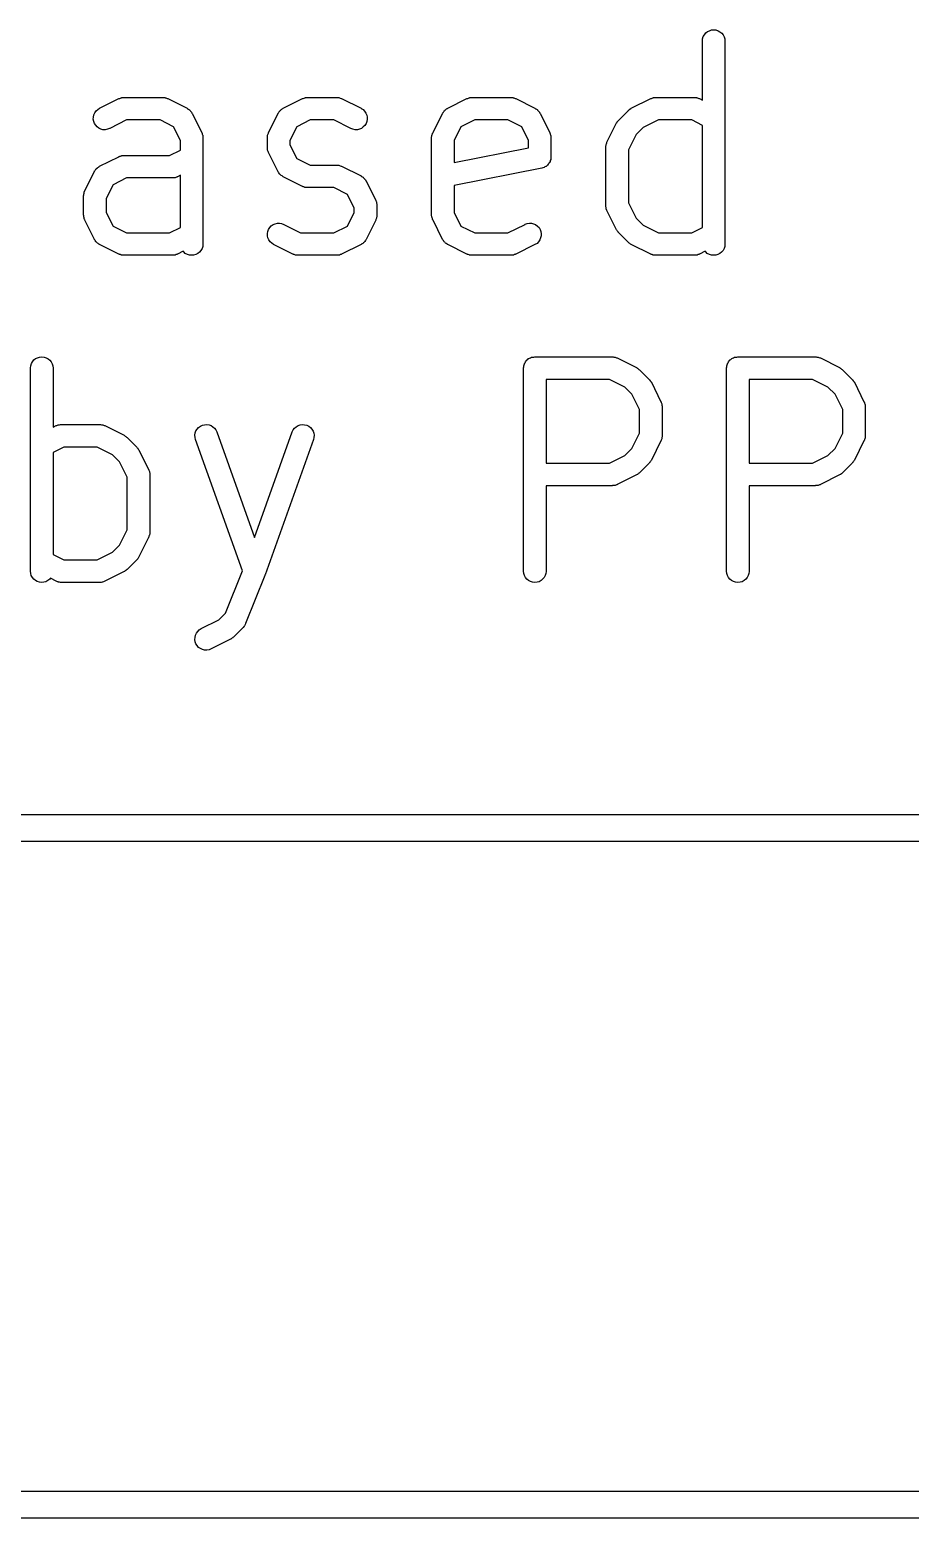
# Model space of a CAD drawing. Extents: x 94.4 to 145.6, y -140.8 to -106.9.
# Drawn here: x 115.1 to 119, y -140.82 to -134.22 of the extents above; entities that cross this region are included whole.
import ezdxf

# ---------------------------------------------------------------- set-up
doc = ezdxf.new("R2010")
doc.units = 0
doc.layers.add('BLACK', color=7, linetype='CONTINUOUS')

msp = doc.modelspace()

# ---------------------------------------------------------------- linework, layer by layer
at = {"layer": 'BLACK', "linetype": 'CONTINUOUS'}
for p, q in [((118.111, -134.224), (118.12, -134.221)), ((118.12, -134.221), (118.13, -134.22)), ((118.13, -134.22), (118.139, -134.221)), ((118.139, -134.221), (118.149, -134.224)), ((118.079, -134.269), (118.08, -134.26)), ((118.079, -134.27), (118.079, -134.269)), ((118.079, -134.532), (118.079, -134.27)), ((118.08, -134.26), (118.083, -134.25)), ((118.083, -134.25), (118.088, -134.242)), ((118.088, -134.242), (118.094, -134.234)), ((118.094, -134.234), (118.102, -134.228)), ((118.102, -134.228), (118.111, -134.224)), ((118.149, -134.224), (118.157, -134.229)), ((118.157, -134.229), (118.165, -134.235)), ((118.165, -134.235), (118.171, -134.242)), ((118.171, -134.242), (118.176, -134.251)), ((118.176, -134.251), (118.178, -134.26)), ((118.178, -134.26), (118.179, -134.27)), ((118.179, -134.27), (118.179, -135.17)), ((115.407, -134.568), (115.493, -134.525)), ((115.493, -134.525), (115.493, -134.525)), ((115.493, -134.525), (115.495, -134.525)), ((115.495, -134.525), (115.496, -134.524)), ((115.496, -134.524), (115.499, -134.523)), ((115.499, -134.523), (115.502, -134.522)), ((115.502, -134.522), (115.504, -134.522)), ((115.504, -134.522), (115.505, -134.521)), ((115.505, -134.521), (115.509, -134.521)), ((115.509, -134.521), (115.512, -134.52)), ((115.512, -134.52), (115.514, -134.52)), ((115.514, -134.52), (115.515, -134.52)), ((115.515, -134.52), (115.686, -134.52)), ((115.686, -134.52), (115.687, -134.52)), ((115.687, -134.52), (115.689, -134.52)), ((115.689, -134.52), (115.69, -134.52)), ((115.69, -134.52), (115.693, -134.521)), ((115.693, -134.521), (115.697, -134.521)), ((115.697, -134.521), (115.698, -134.522)), ((115.698, -134.522), (115.7, -134.522)), ((115.7, -134.522), (115.703, -134.523)), ((115.703, -134.523), (115.706, -134.524)), ((115.706, -134.524), (115.707, -134.525)), ((115.707, -134.525), (115.709, -134.525)), ((115.709, -134.525), (115.795, -134.568)), ((116.221, -134.568), (116.307, -134.525)), ((116.307, -134.525), (116.308, -134.525)), ((116.308, -134.525), (116.309, -134.525)), ((116.309, -134.525), (116.31, -134.524)), ((116.31, -134.524), (116.314, -134.523)), ((116.314, -134.523), (116.317, -134.522)), ((116.317, -134.522), (116.318, -134.522)), ((116.318, -134.522), (116.32, -134.521)), ((116.32, -134.521), (116.323, -134.521)), ((116.323, -134.521), (116.326, -134.52)), ((116.326, -134.52), (116.328, -134.52)), ((116.328, -134.52), (116.329, -134.52)), ((116.329, -134.52), (116.458, -134.52)), ((116.458, -134.52), (116.459, -134.52)), ((116.459, -134.52), (116.46, -134.52)), ((116.46, -134.52), (116.461, -134.52)), ((116.461, -134.52), (116.465, -134.521)), ((116.465, -134.521), (116.468, -134.521)), ((116.468, -134.521), (116.47, -134.522)), ((116.47, -134.522), (116.471, -134.522)), ((116.471, -134.522), (116.474, -134.523)), ((116.474, -134.523), (116.478, -134.524)), ((116.478, -134.524), (116.479, -134.525)), ((116.479, -134.525), (116.48, -134.525)), ((116.48, -134.525), (116.566, -134.568)), ((116.95, -134.568), (117.035, -134.525)), ((117.035, -134.525), (117.036, -134.525)), ((117.036, -134.525), (117.038, -134.525)), ((117.038, -134.525), (117.039, -134.524)), ((117.039, -134.524), (117.042, -134.523)), ((117.042, -134.523), (117.045, -134.522)), ((117.045, -134.522), (117.047, -134.522)), ((117.047, -134.522), (117.048, -134.521)), ((117.048, -134.521), (117.052, -134.521)), ((117.052, -134.521), (117.055, -134.52)), ((117.055, -134.52), (117.056, -134.52)), ((117.056, -134.52), (117.058, -134.52)), ((117.058, -134.52), (117.229, -134.52)), ((117.229, -134.52), (117.23, -134.52)), ((117.23, -134.52), (117.231, -134.52)), ((117.231, -134.52), (117.233, -134.52)), ((117.233, -134.52), (117.236, -134.521)), ((117.236, -134.521), (117.24, -134.521)), ((117.24, -134.521), (117.241, -134.522)), ((117.241, -134.522), (117.243, -134.522)), ((117.243, -134.522), (117.246, -134.523)), ((117.246, -134.523), (117.249, -134.524)), ((117.249, -134.524), (117.25, -134.525)), ((117.25, -134.525), (117.252, -134.525)), ((117.252, -134.525), (117.337, -134.568)), ((117.764, -134.568), (117.85, -134.525)), ((117.85, -134.525), (117.85, -134.525)), ((117.85, -134.525), (117.852, -134.525)), ((117.852, -134.525), (117.853, -134.524)), ((117.853, -134.524), (117.856, -134.523)), ((117.856, -134.523), (117.86, -134.522)), ((117.86, -134.522), (117.861, -134.522)), ((117.861, -134.522), (117.862, -134.521)), ((117.862, -134.521), (117.866, -134.521)), ((117.866, -134.521), (117.869, -134.52)), ((117.869, -134.52), (117.871, -134.52)), ((117.871, -134.52), (117.872, -134.52)), ((117.872, -134.52), (118.044, -134.52)), ((118.044, -134.52), (118.044, -134.52)), ((118.044, -134.52), (118.046, -134.52)), ((118.046, -134.52), (118.047, -134.52)), ((118.047, -134.52), (118.051, -134.521)), ((118.051, -134.521), (118.054, -134.521)), ((118.054, -134.521), (118.055, -134.522)), ((118.055, -134.522), (118.057, -134.522)), ((118.057, -134.522), (118.06, -134.523)), ((118.06, -134.523), (118.063, -134.524)), ((118.063, -134.524), (118.065, -134.525)), ((118.065, -134.525), (118.066, -134.525)), ((118.066, -134.525), (118.079, -134.532)), ((115.379, -134.616), (115.38, -134.607)), ((115.381, -134.626), (115.379, -134.616)), ((115.38, -134.607), (115.382, -134.597)), ((115.382, -134.597), (115.386, -134.588)), ((115.386, -134.588), (115.392, -134.58)), ((115.392, -134.58), (115.399, -134.573)), ((115.399, -134.573), (115.407, -134.568)), ((115.795, -134.568), (115.795, -134.569)), ((115.795, -134.569), (115.796, -134.569)), ((115.796, -134.569), (115.797, -134.57)), ((115.797, -134.57), (115.8, -134.572)), ((115.8, -134.572), (115.803, -134.574)), ((115.803, -134.574), (115.804, -134.575)), ((115.804, -134.575), (115.805, -134.575)), ((115.805, -134.575), (115.808, -134.578)), ((115.808, -134.578), (115.81, -134.581)), ((115.81, -134.581), (115.811, -134.582)), ((115.811, -134.582), (115.812, -134.582)), ((115.812, -134.582), (115.814, -134.586)), ((115.814, -134.586), (115.816, -134.589)), ((115.816, -134.589), (115.816, -134.59)), ((115.816, -134.59), (115.817, -134.591)), ((115.817, -134.591), (115.86, -134.676)), ((116.156, -134.676), (116.199, -134.591)), ((116.199, -134.59), (116.2, -134.589)), ((116.199, -134.591), (116.199, -134.59)), ((116.2, -134.588), (116.202, -134.585)), ((116.2, -134.589), (116.2, -134.588)), ((116.202, -134.585), (116.204, -134.582)), ((116.204, -134.582), (116.205, -134.581)), ((116.205, -134.581), (116.206, -134.58)), ((116.206, -134.58), (116.209, -134.578)), ((116.209, -134.578), (116.211, -134.575)), ((116.211, -134.575), (116.212, -134.574)), ((116.212, -134.574), (116.213, -134.573)), ((116.213, -134.573), (116.216, -134.571)), ((116.216, -134.571), (116.219, -134.569)), ((116.219, -134.569), (116.22, -134.569)), ((116.22, -134.569), (116.221, -134.568)), ((116.566, -134.568), (116.567, -134.569)), ((116.567, -134.569), (116.575, -134.574)), ((116.575, -134.574), (116.582, -134.581)), ((116.582, -134.581), (116.587, -134.589)), ((116.587, -134.589), (116.591, -134.598)), ((116.591, -134.598), (116.593, -134.607)), ((116.593, -134.617), (116.592, -134.627)), ((116.593, -134.607), (116.593, -134.617)), ((116.885, -134.676), (116.927, -134.591)), ((116.927, -134.591), (116.928, -134.59)), ((116.928, -134.589), (116.929, -134.588)), ((116.928, -134.59), (116.928, -134.589)), ((116.929, -134.588), (116.931, -134.585)), ((116.931, -134.585), (116.933, -134.582)), ((116.933, -134.582), (116.934, -134.581)), ((116.934, -134.58), (116.937, -134.578)), ((116.934, -134.581), (116.934, -134.58)), ((116.937, -134.578), (116.94, -134.575)), ((116.94, -134.575), (116.941, -134.574)), ((116.941, -134.574), (116.942, -134.573)), ((116.942, -134.573), (116.945, -134.571)), ((116.945, -134.571), (116.948, -134.569)), ((116.948, -134.569), (116.949, -134.569)), ((116.949, -134.569), (116.95, -134.568)), ((117.337, -134.568), (117.338, -134.569)), ((117.338, -134.569), (117.339, -134.569)), ((117.339, -134.569), (117.34, -134.57)), ((117.34, -134.57), (117.343, -134.572)), ((117.343, -134.572), (117.346, -134.574)), ((117.346, -134.574), (117.347, -134.575)), ((117.347, -134.575), (117.348, -134.575)), ((117.348, -134.575), (117.35, -134.578)), ((117.35, -134.578), (117.353, -134.581)), ((117.353, -134.581), (117.354, -134.582)), ((117.354, -134.582), (117.355, -134.582)), ((117.355, -134.582), (117.357, -134.586)), ((117.357, -134.586), (117.359, -134.589)), ((117.359, -134.589), (117.359, -134.59)), ((117.359, -134.59), (117.36, -134.591)), ((117.36, -134.591), (117.403, -134.676)), ((117.708, -134.621), (117.751, -134.578)), ((117.751, -134.578), (117.752, -134.577)), ((117.752, -134.577), (117.754, -134.575)), ((117.754, -134.575), (117.756, -134.573)), ((117.756, -134.573), (117.758, -134.572)), ((117.758, -134.572), (117.759, -134.571)), ((117.759, -134.571), (117.762, -134.57)), ((117.762, -134.57), (117.764, -134.568)), ((115.384, -134.635), (115.381, -134.626)), ((115.39, -134.643), (115.384, -134.635)), ((115.396, -134.65), (115.39, -134.643)), ((115.404, -134.656), (115.396, -134.65)), ((115.413, -134.66), (115.404, -134.656)), ((115.422, -134.663), (115.413, -134.66)), ((115.432, -134.663), (115.422, -134.663)), ((115.442, -134.661), (115.432, -134.663)), ((115.451, -134.658), (115.442, -134.661)), ((115.452, -134.658), (115.451, -134.658)), ((115.527, -134.62), (115.452, -134.658)), ((115.675, -134.62), (115.527, -134.62)), ((115.735, -134.65), (115.675, -134.62)), ((115.765, -134.711), (115.735, -134.65)), ((115.86, -134.676), (115.86, -134.677)), ((115.86, -134.677), (115.861, -134.678)), ((115.861, -134.678), (115.861, -134.68)), ((115.861, -134.68), (115.862, -134.683)), ((115.862, -134.683), (115.863, -134.686)), ((116.152, -134.687), (116.153, -134.685)), ((116.153, -134.685), (116.154, -134.682)), ((116.154, -134.682), (116.155, -134.679)), ((116.155, -134.678), (116.156, -134.676)), ((116.155, -134.679), (116.155, -134.678)), ((116.281, -134.65), (116.251, -134.711)), ((116.341, -134.62), (116.281, -134.65)), ((116.446, -134.62), (116.341, -134.62)), ((116.521, -134.658), (116.446, -134.62)), ((116.53, -134.661), (116.521, -134.658)), ((116.54, -134.663), (116.53, -134.661)), ((116.55, -134.663), (116.54, -134.663)), ((116.559, -134.66), (116.55, -134.663)), ((116.568, -134.657), (116.559, -134.66)), ((116.576, -134.651), (116.568, -134.657)), ((116.583, -134.644), (116.576, -134.651)), ((116.588, -134.636), (116.583, -134.644)), ((116.592, -134.627), (116.588, -134.636)), ((116.881, -134.685), (116.882, -134.682)), ((116.881, -134.687), (116.881, -134.685)), ((116.882, -134.682), (116.883, -134.679)), ((116.883, -134.679), (116.884, -134.678)), ((116.884, -134.678), (116.885, -134.676)), ((117.009, -134.65), (116.979, -134.711)), ((117.07, -134.62), (117.009, -134.65)), ((117.217, -134.62), (117.07, -134.62)), ((117.278, -134.65), (117.217, -134.62)), ((117.308, -134.711), (117.278, -134.65)), ((117.403, -134.676), (117.403, -134.677)), ((117.403, -134.677), (117.403, -134.678)), ((117.403, -134.678), (117.404, -134.68)), ((117.404, -134.68), (117.405, -134.683)), ((117.405, -134.683), (117.406, -134.686)), ((117.656, -134.719), (117.699, -134.633)), ((117.699, -134.633), (117.701, -134.631)), ((117.699, -134.633), (117.699, -134.633)), ((117.701, -134.631), (117.702, -134.628)), ((117.702, -134.628), (117.703, -134.626)), ((117.703, -134.626), (117.704, -134.625)), ((117.704, -134.625), (117.706, -134.623)), ((117.706, -134.623), (117.708, -134.621)), ((117.785, -134.685), (117.751, -134.753)), ((117.816, -134.654), (117.785, -134.685)), ((117.884, -134.62), (117.816, -134.654)), ((118.032, -134.62), (117.884, -134.62)), ((118.079, -134.644), (118.032, -134.62)), ((118.079, -135.096), (118.079, -134.644)), ((115.765, -134.754), (115.765, -134.711)), ((115.863, -134.686), (115.864, -134.688)), ((115.864, -134.688), (115.864, -134.689)), ((115.864, -134.689), (115.864, -134.692)), ((115.864, -134.692), (115.865, -134.696)), ((115.865, -134.696), (115.865, -134.697)), ((115.865, -134.697), (115.865, -134.699)), ((115.865, -134.699), (115.865, -135.17)), ((116.151, -134.692), (116.152, -134.688)), ((116.151, -134.695), (116.151, -134.692)), ((116.151, -134.697), (116.151, -134.695)), ((116.151, -134.698), (116.151, -134.697)), ((116.151, -134.699), (116.151, -134.698)), ((116.151, -134.742), (116.151, -134.699)), ((116.151, -134.743), (116.151, -134.742)), ((116.151, -134.745), (116.151, -134.743)), ((116.151, -134.748), (116.151, -134.745)), ((116.152, -134.751), (116.151, -134.748)), ((116.152, -134.688), (116.152, -134.687)), ((116.152, -134.753), (116.152, -134.751)), ((116.251, -134.711), (116.251, -134.73)), ((116.251, -134.73), (116.281, -134.79)), ((116.879, -134.695), (116.88, -134.692)), ((116.879, -134.697), (116.879, -134.695)), ((116.879, -134.698), (116.879, -134.697)), ((116.879, -134.699), (116.879, -134.698)), ((116.879, -135.042), (116.879, -134.699)), ((116.88, -134.688), (116.881, -134.687)), ((116.88, -134.692), (116.88, -134.688)), ((116.979, -134.711), (116.979, -134.809)), ((116.979, -134.809), (117.308, -134.743)), ((117.308, -134.743), (117.308, -134.711)), ((117.406, -134.686), (117.406, -134.688)), ((117.406, -134.688), (117.407, -134.689)), ((117.407, -134.689), (117.407, -134.692)), ((117.407, -134.692), (117.408, -134.696)), ((117.408, -134.696), (117.408, -134.697)), ((117.408, -134.697), (117.408, -134.699)), ((117.408, -134.699), (117.408, -134.784)), ((117.651, -134.735), (117.652, -134.731)), ((117.651, -134.738), (117.651, -134.735)), ((117.651, -134.739), (117.651, -134.738)), ((117.651, -134.741), (117.651, -134.739)), ((117.651, -134.742), (117.651, -134.741)), ((117.651, -134.999), (117.651, -134.742)), ((117.652, -134.73), (117.653, -134.728)), ((117.652, -134.731), (117.652, -134.73)), ((117.653, -134.728), (117.654, -134.725)), ((117.654, -134.725), (117.655, -134.722)), ((117.655, -134.721), (117.656, -134.719)), ((117.655, -134.722), (117.655, -134.721)), ((115.407, -134.825), (115.493, -134.783)), ((115.493, -134.783), (115.493, -134.782)), ((115.493, -134.782), (115.495, -134.782)), ((115.495, -134.782), (115.496, -134.781)), ((115.496, -134.781), (115.499, -134.78)), ((115.499, -134.78), (115.502, -134.779)), ((115.502, -134.779), (115.504, -134.779)), ((115.504, -134.779), (115.505, -134.778)), ((115.505, -134.778), (115.509, -134.778)), ((115.509, -134.778), (115.512, -134.777)), ((115.512, -134.777), (115.514, -134.777)), ((115.514, -134.777), (115.515, -134.777)), ((115.515, -134.777), (115.717, -134.777)), ((115.717, -134.777), (115.765, -134.754)), ((116.152, -134.754), (116.152, -134.753)), ((116.153, -134.757), (116.152, -134.754)), ((116.154, -134.761), (116.153, -134.757)), ((116.155, -134.762), (116.154, -134.761)), ((116.156, -134.763), (116.155, -134.762)), ((116.156, -134.764), (116.156, -134.763)), ((116.199, -134.85), (116.156, -134.764)), ((116.281, -134.79), (116.341, -134.82)), ((117.396, -134.816), (117.393, -134.82)), ((117.399, -134.813), (117.396, -134.816)), ((117.402, -134.808), (117.399, -134.812)), ((117.399, -134.812), (117.399, -134.812)), ((117.399, -134.812), (117.399, -134.813)), ((117.404, -134.804), (117.402, -134.808)), ((117.405, -134.799), (117.404, -134.804)), ((117.404, -134.804), (117.404, -134.804)), ((117.404, -134.804), (117.404, -134.804)), ((117.407, -134.795), (117.405, -134.799)), ((117.408, -134.785), (117.407, -134.79)), ((117.407, -134.79), (117.407, -134.794)), ((117.407, -134.794), (117.407, -134.795)), ((117.407, -134.795), (117.407, -134.795)), ((117.408, -134.784), (117.408, -134.785)), ((117.408, -134.785), (117.408, -134.785)), ((117.408, -134.785), (117.408, -134.785)), ((117.408, -134.785), (117.408, -134.785)), ((117.751, -134.753), (117.751, -134.987)), ((115.342, -134.933), (115.385, -134.848)), ((115.385, -134.846), (115.386, -134.845)), ((115.385, -134.847), (115.385, -134.846)), ((115.385, -134.848), (115.385, -134.847)), ((115.386, -134.845), (115.388, -134.842)), ((115.388, -134.842), (115.39, -134.839)), ((115.39, -134.839), (115.391, -134.838)), ((115.391, -134.838), (115.392, -134.837)), ((115.392, -134.837), (115.394, -134.835)), ((115.394, -134.835), (115.397, -134.832)), ((115.397, -134.832), (115.398, -134.831)), ((115.398, -134.831), (115.399, -134.831)), ((115.399, -134.831), (115.402, -134.829)), ((115.402, -134.829), (115.405, -134.826)), ((115.405, -134.826), (115.406, -134.826)), ((115.406, -134.826), (115.407, -134.825)), ((115.527, -134.877), (115.467, -134.907)), ((115.729, -134.877), (115.527, -134.877)), ((115.731, -134.877), (115.729, -134.877)), ((115.732, -134.877), (115.731, -134.877)), ((115.736, -134.877), (115.732, -134.877)), ((115.739, -134.876), (115.736, -134.877)), ((115.74, -134.876), (115.739, -134.876)), ((115.742, -134.876), (115.74, -134.876)), ((115.745, -134.875), (115.742, -134.876)), ((115.748, -134.874), (115.745, -134.875)), ((115.75, -134.873), (115.748, -134.874)), ((115.751, -134.872), (115.75, -134.873)), ((115.752, -134.872), (115.751, -134.872)), ((115.765, -134.865), (115.752, -134.872)), ((115.765, -135.096), (115.765, -134.865)), ((116.199, -134.851), (116.199, -134.85)), ((116.2, -134.852), (116.199, -134.851)), ((116.202, -134.855), (116.2, -134.852)), ((116.204, -134.858), (116.202, -134.855)), ((116.205, -134.859), (116.204, -134.858)), ((116.205, -134.86), (116.205, -134.859)), ((116.208, -134.862), (116.205, -134.86)), ((116.211, -134.865), (116.208, -134.862)), ((116.212, -134.866), (116.211, -134.865)), ((116.216, -134.868), (116.212, -134.866)), ((116.212, -134.866), (116.212, -134.866)), ((116.219, -134.871), (116.216, -134.868)), ((116.22, -134.871), (116.219, -134.871)), ((116.221, -134.872), (116.22, -134.871)), ((116.307, -134.915), (116.221, -134.872)), ((116.221, -134.872), (116.221, -134.872)), ((116.341, -134.82), (116.458, -134.82)), ((116.458, -134.82), (116.459, -134.82)), ((116.459, -134.82), (116.46, -134.82)), ((116.46, -134.82), (116.461, -134.82)), ((116.461, -134.82), (116.465, -134.821)), ((116.465, -134.821), (116.468, -134.821)), ((116.468, -134.821), (116.47, -134.822)), ((116.47, -134.822), (116.471, -134.822)), ((116.471, -134.822), (116.474, -134.823)), ((116.474, -134.823), (116.478, -134.824)), ((116.478, -134.824), (116.479, -134.825)), ((116.479, -134.825), (116.48, -134.825)), ((116.48, -134.825), (116.566, -134.868)), ((116.566, -134.868), (116.567, -134.869)), ((116.567, -134.869), (116.567, -134.869)), ((116.567, -134.869), (116.568, -134.87)), ((116.568, -134.87), (116.572, -134.872)), ((116.572, -134.872), (116.575, -134.874)), ((116.575, -134.874), (116.576, -134.875)), ((116.576, -134.875), (116.576, -134.875)), ((116.576, -134.875), (116.579, -134.878)), ((116.579, -134.878), (116.582, -134.881)), ((116.582, -134.881), (116.582, -134.882)), ((116.582, -134.882), (116.583, -134.882)), ((116.583, -134.882), (116.585, -134.886)), ((117.368, -134.833), (116.979, -134.911)), ((117.372, -134.832), (117.368, -134.833)), ((117.377, -134.831), (117.372, -134.832)), ((117.381, -134.828), (117.377, -134.831)), ((117.377, -134.831), (117.377, -134.831)), ((117.377, -134.831), (117.377, -134.831)), ((117.385, -134.826), (117.381, -134.828)), ((117.386, -134.826), (117.385, -134.826)), ((117.385, -134.826), (117.385, -134.826)), ((117.389, -134.823), (117.386, -134.826)), ((117.393, -134.82), (117.389, -134.823)), ((117.393, -134.82), (117.393, -134.82)), ((117.393, -134.82), (117.393, -134.82)), ((115.337, -134.949), (115.338, -134.945)), ((115.337, -134.952), (115.337, -134.949)), ((115.338, -134.943), (115.339, -134.939)), ((115.338, -134.944), (115.338, -134.943)), ((115.338, -134.945), (115.338, -134.944)), ((115.339, -134.939), (115.34, -134.936)), ((115.34, -134.936), (115.341, -134.935)), ((115.341, -134.935), (115.342, -134.933)), ((115.467, -134.907), (115.436, -134.968)), ((116.308, -134.915), (116.307, -134.915)), ((116.31, -134.916), (116.308, -134.915)), ((116.313, -134.917), (116.31, -134.916)), ((116.316, -134.918), (116.313, -134.917)), ((116.317, -134.919), (116.316, -134.918)), ((116.319, -134.919), (116.317, -134.919)), ((116.322, -134.919), (116.319, -134.919)), ((116.326, -134.92), (116.322, -134.919)), ((116.327, -134.92), (116.326, -134.92)), ((116.329, -134.92), (116.327, -134.92)), ((116.446, -134.92), (116.329, -134.92)), ((116.329, -134.92), (116.329, -134.92)), ((116.506, -134.95), (116.446, -134.92)), ((116.585, -134.886), (116.587, -134.889)), ((116.587, -134.889), (116.588, -134.89)), ((116.588, -134.89), (116.588, -134.891)), ((116.588, -134.891), (116.631, -134.976)), ((116.979, -134.911), (116.979, -135.03)), ((115.336, -134.955), (115.337, -134.954)), ((115.336, -134.956), (115.336, -134.955)), ((115.336, -135.042), (115.336, -134.956)), ((115.337, -134.954), (115.337, -134.952)), ((115.436, -134.968), (115.436, -135.03)), ((116.536, -135.011), (116.506, -134.95)), ((116.536, -135.03), (116.536, -135.011)), ((116.631, -134.976), (116.631, -134.977)), ((116.631, -134.977), (116.632, -134.978)), ((116.632, -134.978), (116.633, -134.98)), ((116.633, -134.98), (116.634, -134.983)), ((116.634, -134.983), (116.635, -134.986)), ((116.635, -134.986), (116.635, -134.988)), ((116.635, -134.988), (116.635, -134.989)), ((116.635, -134.989), (116.636, -134.992)), ((116.636, -134.992), (116.636, -134.996)), ((116.636, -134.996), (116.636, -134.997)), ((116.636, -134.997), (116.636, -134.999)), ((116.636, -134.999), (116.636, -135.042)), ((117.651, -135), (117.651, -134.999)), ((117.651, -135.002), (117.651, -135)), ((117.651, -135.005), (117.651, -135.002)), ((117.652, -135.008), (117.651, -135.005)), ((117.652, -135.01), (117.652, -135.008)), ((117.652, -135.011), (117.652, -135.01)), ((117.653, -135.014), (117.652, -135.011)), ((117.654, -135.018), (117.653, -135.014)), ((117.751, -134.987), (117.785, -135.055)), ((115.337, -135.043), (115.336, -135.042)), ((115.337, -135.045), (115.337, -135.043)), ((115.337, -135.048), (115.337, -135.045)), ((115.337, -135.051), (115.337, -135.048)), ((115.338, -135.053), (115.337, -135.051)), ((115.338, -135.054), (115.338, -135.053)), ((115.339, -135.057), (115.338, -135.054)), ((115.34, -135.061), (115.339, -135.057)), ((115.341, -135.062), (115.34, -135.061)), ((115.341, -135.063), (115.341, -135.062)), ((115.342, -135.064), (115.341, -135.063)), ((115.385, -135.15), (115.342, -135.064)), ((115.436, -135.03), (115.467, -135.09)), ((116.176, -135.084), (116.185, -135.08)), ((116.185, -135.08), (116.195, -135.078)), ((116.195, -135.078), (116.204, -135.077)), ((116.204, -135.077), (116.214, -135.079)), ((116.214, -135.079), (116.223, -135.083)), ((116.506, -135.09), (116.536, -135.03)), ((116.631, -135.064), (116.588, -135.15)), ((116.632, -135.063), (116.631, -135.064)), ((116.633, -135.058), (116.632, -135.061)), ((116.632, -135.061), (116.632, -135.063)), ((116.635, -135.055), (116.633, -135.058)), ((116.636, -135.049), (116.635, -135.052)), ((116.635, -135.052), (116.635, -135.053)), ((116.635, -135.053), (116.635, -135.055)), ((116.636, -135.042), (116.636, -135.042)), ((116.636, -135.042), (116.636, -135.044)), ((116.636, -135.044), (116.636, -135.045)), ((116.636, -135.045), (116.636, -135.049)), ((116.879, -135.043), (116.879, -135.042)), ((116.879, -135.045), (116.879, -135.043)), ((116.88, -135.048), (116.879, -135.045)), ((116.88, -135.051), (116.88, -135.048)), ((116.881, -135.053), (116.88, -135.051)), ((116.881, -135.054), (116.881, -135.053)), ((116.882, -135.057), (116.881, -135.054)), ((116.883, -135.061), (116.882, -135.057)), ((116.884, -135.062), (116.883, -135.061)), ((116.884, -135.063), (116.884, -135.062)), ((116.885, -135.064), (116.884, -135.063)), ((116.927, -135.15), (116.885, -135.064)), ((116.979, -135.03), (117.009, -135.09)), ((117.293, -135.082), (117.302, -135.079)), ((117.302, -135.079), (117.312, -135.077)), ((117.312, -135.077), (117.322, -135.078)), ((117.322, -135.078), (117.331, -135.08)), ((117.331, -135.08), (117.34, -135.084)), ((117.655, -135.019), (117.654, -135.018)), ((117.656, -135.02), (117.655, -135.019)), ((117.656, -135.021), (117.656, -135.02)), ((117.699, -135.107), (117.656, -135.021)), ((117.785, -135.055), (117.816, -135.086)), ((115.467, -135.09), (115.527, -135.12)), ((115.527, -135.12), (115.717, -135.12)), ((115.717, -135.12), (115.765, -135.096)), ((116.151, -135.123), (116.153, -135.114)), ((116.151, -135.133), (116.151, -135.123)), ((116.153, -135.143), (116.151, -135.133)), ((116.153, -135.114), (116.156, -135.105)), ((116.157, -135.152), (116.153, -135.143)), ((116.156, -135.105), (116.161, -135.096)), ((116.161, -135.096), (116.168, -135.089)), ((116.168, -135.089), (116.176, -135.084)), ((116.223, -135.083), (116.298, -135.12)), ((116.298, -135.12), (116.446, -135.12)), ((116.446, -135.12), (116.506, -135.09)), ((117.009, -135.09), (117.07, -135.12)), ((117.07, -135.12), (117.217, -135.12)), ((117.217, -135.12), (117.293, -135.083)), ((117.293, -135.083), (117.293, -135.082)), ((117.34, -135.084), (117.348, -135.09)), ((117.348, -135.09), (117.355, -135.097)), ((117.355, -135.097), (117.36, -135.105)), ((117.362, -135.143), (117.358, -135.152)), ((117.36, -135.105), (117.363, -135.114)), ((117.365, -135.134), (117.362, -135.143)), ((117.363, -135.114), (117.365, -135.124)), ((117.365, -135.124), (117.365, -135.134)), ((117.7, -135.109), (117.699, -135.107)), ((117.702, -135.112), (117.7, -135.109)), ((117.703, -135.113), (117.702, -135.112)), ((117.704, -135.115), (117.703, -135.113)), ((117.706, -135.117), (117.704, -135.115)), ((117.708, -135.119), (117.706, -135.117)), ((117.708, -135.12), (117.708, -135.119)), ((117.751, -135.163), (117.708, -135.12)), ((117.816, -135.086), (117.884, -135.12)), ((117.884, -135.12), (118.032, -135.12)), ((118.032, -135.12), (118.079, -135.096)), ((115.385, -135.151), (115.385, -135.15)), ((115.386, -135.152), (115.385, -135.151)), ((115.388, -135.155), (115.386, -135.152)), ((115.39, -135.158), (115.388, -135.155)), ((115.39, -135.159), (115.39, -135.158)), ((115.391, -135.16), (115.39, -135.159)), ((115.394, -135.162), (115.391, -135.16)), ((115.396, -135.165), (115.394, -135.162)), ((115.397, -135.166), (115.396, -135.165)), ((115.398, -135.166), (115.397, -135.166)), ((115.401, -135.168), (115.398, -135.166)), ((115.404, -135.171), (115.401, -135.168)), ((115.405, -135.171), (115.404, -135.171)), ((115.406, -135.172), (115.405, -135.171)), ((115.407, -135.172), (115.406, -135.172)), ((115.493, -135.215), (115.407, -135.172)), ((115.777, -135.202), (115.752, -135.215)), ((115.78, -135.205), (115.777, -135.202)), ((115.787, -135.212), (115.78, -135.205)), ((115.796, -135.216), (115.787, -135.212)), ((115.842, -135.212), (115.834, -135.217)), ((115.85, -135.206), (115.842, -135.212)), ((115.856, -135.198), (115.85, -135.206)), ((115.861, -135.19), (115.856, -135.198)), ((115.864, -135.181), (115.861, -135.19)), ((115.865, -135.171), (115.864, -135.181)), ((115.865, -135.17), (115.865, -135.171)), ((116.163, -135.16), (116.157, -135.152)), ((116.17, -135.166), (116.163, -135.16)), ((116.178, -135.172), (116.17, -135.166)), ((116.264, -135.215), (116.178, -135.172)), ((116.178, -135.172), (116.178, -135.172)), ((116.566, -135.172), (116.48, -135.215)), ((116.567, -135.171), (116.566, -135.172)), ((116.568, -135.171), (116.567, -135.171)), ((116.571, -135.169), (116.568, -135.171)), ((116.574, -135.167), (116.571, -135.169)), ((116.575, -135.166), (116.574, -135.167)), ((116.576, -135.165), (116.575, -135.166)), ((116.579, -135.163), (116.576, -135.165)), ((116.581, -135.16), (116.579, -135.163)), ((116.582, -135.159), (116.581, -135.16)), ((116.583, -135.158), (116.582, -135.159)), ((116.585, -135.155), (116.583, -135.158)), ((116.587, -135.152), (116.585, -135.155)), ((116.588, -135.15), (116.587, -135.151)), ((116.587, -135.151), (116.587, -135.152)), ((116.588, -135.15), (116.588, -135.15)), ((116.928, -135.151), (116.927, -135.15)), ((116.928, -135.152), (116.928, -135.151)), ((116.931, -135.155), (116.928, -135.152)), ((116.933, -135.158), (116.931, -135.155)), ((116.933, -135.159), (116.933, -135.158)), ((116.934, -135.16), (116.933, -135.159)), ((116.937, -135.162), (116.934, -135.16)), ((116.939, -135.165), (116.937, -135.162)), ((116.94, -135.166), (116.939, -135.165)), ((116.941, -135.166), (116.94, -135.166)), ((116.944, -135.168), (116.941, -135.166)), ((116.947, -135.171), (116.944, -135.168)), ((116.948, -135.171), (116.947, -135.171)), ((116.949, -135.172), (116.948, -135.171)), ((116.95, -135.172), (116.949, -135.172)), ((117.035, -135.215), (116.95, -135.172)), ((117.337, -135.172), (117.252, -135.215)), ((117.346, -135.167), (117.337, -135.172)), ((117.353, -135.16), (117.346, -135.167)), ((117.358, -135.152), (117.353, -135.16)), ((117.753, -135.164), (117.751, -135.163)), ((117.755, -135.166), (117.753, -135.164)), ((117.757, -135.168), (117.755, -135.166)), ((117.759, -135.169), (117.757, -135.168)), ((117.761, -135.17), (117.759, -135.169)), ((117.763, -135.172), (117.761, -135.17)), ((117.764, -135.172), (117.763, -135.172)), ((117.85, -135.215), (117.764, -135.172)), ((118.091, -135.202), (118.066, -135.215)), ((118.094, -135.205), (118.091, -135.202)), ((118.101, -135.212), (118.094, -135.205)), ((118.11, -135.216), (118.101, -135.212)), ((118.157, -135.212), (118.148, -135.217)), ((118.164, -135.206), (118.157, -135.212)), ((118.171, -135.198), (118.164, -135.206)), ((118.175, -135.19), (118.171, -135.198)), ((118.178, -135.181), (118.175, -135.19)), ((118.179, -135.171), (118.178, -135.181)), ((118.179, -135.17), (118.179, -135.171)), ((115.494, -135.215), (115.493, -135.215)), ((115.495, -135.216), (115.494, -135.215)), ((115.499, -135.217), (115.495, -135.216)), ((115.502, -135.218), (115.499, -135.217)), ((115.503, -135.219), (115.502, -135.218)), ((115.505, -135.219), (115.503, -135.219)), ((115.508, -135.219), (115.505, -135.219)), ((115.511, -135.22), (115.508, -135.219)), ((115.513, -135.22), (115.511, -135.22)), ((115.514, -135.22), (115.513, -135.22)), ((115.515, -135.22), (115.514, -135.22)), ((115.729, -135.22), (115.515, -135.22)), ((115.731, -135.22), (115.729, -135.22)), ((115.732, -135.22), (115.731, -135.22)), ((115.736, -135.22), (115.732, -135.22)), ((115.739, -135.219), (115.736, -135.22)), ((115.74, -135.219), (115.739, -135.219)), ((115.742, -135.219), (115.74, -135.219)), ((115.745, -135.217), (115.742, -135.219)), ((115.748, -135.216), (115.745, -135.217)), ((115.75, -135.216), (115.748, -135.216)), ((115.751, -135.215), (115.75, -135.216)), ((115.752, -135.215), (115.751, -135.215)), ((115.805, -135.219), (115.796, -135.216)), ((115.815, -135.22), (115.805, -135.219)), ((115.824, -135.219), (115.815, -135.22)), ((115.834, -135.217), (115.824, -135.219)), ((116.265, -135.215), (116.264, -135.215)), ((116.267, -135.216), (116.265, -135.215)), ((116.27, -135.217), (116.267, -135.216)), ((116.273, -135.218), (116.27, -135.217)), ((116.275, -135.219), (116.273, -135.218)), ((116.276, -135.219), (116.275, -135.219)), ((116.279, -135.219), (116.276, -135.219)), ((116.283, -135.22), (116.279, -135.219)), ((116.284, -135.22), (116.283, -135.22)), ((116.286, -135.22), (116.284, -135.22)), ((116.458, -135.22), (116.286, -135.22)), ((116.286, -135.22), (116.286, -135.22)), ((116.459, -135.22), (116.458, -135.22)), ((116.461, -135.22), (116.459, -135.22)), ((116.464, -135.22), (116.461, -135.22)), ((116.468, -135.219), (116.464, -135.22)), ((116.469, -135.219), (116.468, -135.219)), ((116.47, -135.219), (116.469, -135.219)), ((116.474, -135.217), (116.47, -135.219)), ((116.477, -135.216), (116.474, -135.217)), ((116.478, -135.216), (116.477, -135.216)), ((116.48, -135.215), (116.478, -135.216)), ((116.48, -135.215), (116.48, -135.215)), ((117.037, -135.215), (117.035, -135.215)), ((117.038, -135.216), (117.037, -135.215)), ((117.041, -135.217), (117.038, -135.216)), ((117.045, -135.218), (117.041, -135.217)), ((117.046, -135.219), (117.045, -135.218)), ((117.047, -135.219), (117.046, -135.219)), ((117.051, -135.219), (117.047, -135.219)), ((117.054, -135.22), (117.051, -135.219)), ((117.056, -135.22), (117.054, -135.22)), ((117.057, -135.22), (117.056, -135.22)), ((117.058, -135.22), (117.057, -135.22)), ((117.229, -135.22), (117.058, -135.22)), ((117.231, -135.22), (117.229, -135.22)), ((117.232, -135.22), (117.231, -135.22)), ((117.236, -135.22), (117.232, -135.22)), ((117.239, -135.219), (117.236, -135.22)), ((117.24, -135.219), (117.239, -135.219)), ((117.242, -135.219), (117.24, -135.219)), ((117.245, -135.217), (117.242, -135.219)), ((117.248, -135.216), (117.245, -135.217)), ((117.25, -135.216), (117.248, -135.216)), ((117.251, -135.215), (117.25, -135.216)), ((117.252, -135.215), (117.251, -135.215)), ((117.851, -135.215), (117.85, -135.215)), ((117.852, -135.216), (117.851, -135.215)), ((117.856, -135.217), (117.852, -135.216)), ((117.859, -135.218), (117.856, -135.217)), ((117.86, -135.219), (117.859, -135.218)), ((117.862, -135.219), (117.86, -135.219)), ((117.865, -135.219), (117.862, -135.219)), ((117.869, -135.22), (117.865, -135.219)), ((117.87, -135.22), (117.869, -135.22)), ((117.871, -135.22), (117.87, -135.22)), ((117.872, -135.22), (117.871, -135.22)), ((118.044, -135.22), (117.872, -135.22)), ((118.045, -135.22), (118.044, -135.22)), ((118.047, -135.22), (118.045, -135.22)), ((118.05, -135.22), (118.047, -135.22)), ((118.053, -135.219), (118.05, -135.22)), ((118.055, -135.219), (118.053, -135.219)), ((118.056, -135.219), (118.055, -135.219)), ((118.059, -135.217), (118.056, -135.219)), ((118.063, -135.216), (118.059, -135.217)), ((118.064, -135.216), (118.063, -135.216)), ((118.065, -135.215), (118.064, -135.216)), ((118.066, -135.215), (118.065, -135.215)), ((118.119, -135.219), (118.11, -135.216)), ((118.129, -135.22), (118.119, -135.219)), ((118.139, -135.219), (118.129, -135.22)), ((118.148, -135.217), (118.139, -135.219)), ((115.123, -135.678), (115.132, -135.674)), ((115.132, -135.674), (115.141, -135.671)), ((115.141, -135.671), (115.151, -135.67)), ((115.151, -135.67), (115.161, -135.671)), ((115.161, -135.671), (115.17, -135.674)), ((115.17, -135.674), (115.179, -135.679)), ((117.313, -135.676), (117.317, -135.674)), ((117.317, -135.674), (117.318, -135.674)), ((117.318, -135.674), (117.322, -135.672)), ((117.318, -135.674), (117.318, -135.674)), ((117.322, -135.672), (117.327, -135.671)), ((117.327, -135.671), (117.327, -135.671)), ((117.327, -135.671), (117.327, -135.671)), ((117.327, -135.671), (117.332, -135.671)), ((117.332, -135.671), (117.336, -135.67)), ((117.336, -135.67), (117.679, -135.67)), ((117.679, -135.67), (117.68, -135.67)), ((117.68, -135.67), (117.681, -135.67)), ((117.681, -135.67), (117.683, -135.67)), ((117.683, -135.67), (117.686, -135.671)), ((117.686, -135.671), (117.69, -135.671)), ((117.69, -135.671), (117.691, -135.672)), ((117.691, -135.672), (117.693, -135.672)), ((117.693, -135.672), (117.696, -135.673)), ((117.696, -135.673), (117.699, -135.674)), ((117.699, -135.674), (117.7, -135.675)), ((117.7, -135.675), (117.702, -135.675)), ((117.702, -135.675), (117.787, -135.718)), ((118.213, -135.676), (118.217, -135.674)), ((118.217, -135.674), (118.218, -135.674)), ((118.218, -135.674), (118.222, -135.672)), ((118.218, -135.674), (118.218, -135.674)), ((118.222, -135.672), (118.227, -135.671)), ((118.227, -135.671), (118.227, -135.671)), ((118.227, -135.671), (118.227, -135.671)), ((118.227, -135.671), (118.232, -135.671)), ((118.232, -135.671), (118.236, -135.67)), ((118.236, -135.67), (118.579, -135.67)), ((118.579, -135.67), (118.58, -135.67)), ((118.58, -135.67), (118.581, -135.67)), ((118.581, -135.67), (118.583, -135.67)), ((118.583, -135.67), (118.586, -135.671)), ((118.586, -135.671), (118.59, -135.671)), ((118.59, -135.671), (118.591, -135.672)), ((118.591, -135.672), (118.593, -135.672)), ((118.593, -135.672), (118.596, -135.673)), ((118.596, -135.673), (118.599, -135.674)), ((118.599, -135.674), (118.6, -135.675)), ((118.6, -135.675), (118.602, -135.675)), ((118.602, -135.675), (118.687, -135.718)), ((115.101, -135.719), (115.102, -135.71)), ((115.101, -135.72), (115.101, -135.719)), ((115.101, -136.62), (115.101, -135.72)), ((115.102, -135.71), (115.105, -135.7)), ((115.105, -135.7), (115.109, -135.692)), ((115.109, -135.692), (115.116, -135.684)), ((115.116, -135.684), (115.123, -135.678)), ((115.179, -135.679), (115.186, -135.685)), ((115.186, -135.685), (115.192, -135.692)), ((115.192, -135.692), (115.197, -135.701)), ((115.197, -135.701), (115.2, -135.71)), ((115.2, -135.71), (115.201, -135.72)), ((115.201, -135.72), (115.201, -135.982)), ((117.286, -135.719), (117.287, -135.715)), ((117.286, -135.72), (117.286, -135.719)), ((117.286, -136.62), (117.286, -135.72)), ((117.286, -135.72), (117.286, -135.72)), ((117.286, -135.72), (117.286, -135.72)), ((117.286, -135.72), (117.286, -135.72)), ((117.287, -135.715), (117.287, -135.71)), ((117.287, -135.71), (117.288, -135.71)), ((117.288, -135.71), (117.289, -135.705)), ((117.288, -135.71), (117.288, -135.71)), ((117.289, -135.705), (117.29, -135.701)), ((117.29, -135.7), (117.293, -135.696)), ((117.29, -135.701), (117.29, -135.7)), ((117.29, -135.701), (117.29, -135.701)), ((117.293, -135.696), (117.295, -135.692)), ((117.295, -135.692), (117.298, -135.688)), ((117.295, -135.692), (117.295, -135.692)), ((117.295, -135.692), (117.295, -135.692)), ((117.298, -135.688), (117.301, -135.685)), ((117.301, -135.684), (117.305, -135.682)), ((117.301, -135.685), (117.301, -135.684)), ((117.301, -135.685), (117.301, -135.685)), ((117.305, -135.682), (117.309, -135.678)), ((117.309, -135.678), (117.313, -135.676)), ((117.309, -135.678), (117.309, -135.678)), ((117.309, -135.678), (117.309, -135.678)), ((117.787, -135.718), (117.788, -135.719)), ((117.788, -135.719), (117.79, -135.72)), ((117.79, -135.72), (117.793, -135.721)), ((117.793, -135.721), (117.794, -135.723)), ((117.794, -135.723), (117.796, -135.724)), ((117.796, -135.724), (117.798, -135.726)), ((117.798, -135.726), (117.8, -135.728)), ((117.8, -135.728), (117.843, -135.771)), ((118.186, -135.719), (118.187, -135.715)), ((118.186, -135.72), (118.186, -135.719)), ((118.186, -136.62), (118.186, -135.72)), ((118.186, -135.72), (118.186, -135.72)), ((118.186, -135.72), (118.186, -135.72)), ((118.186, -135.72), (118.186, -135.72)), ((118.187, -135.715), (118.187, -135.71)), ((118.187, -135.71), (118.188, -135.71)), ((118.188, -135.71), (118.189, -135.705)), ((118.188, -135.71), (118.188, -135.71)), ((118.189, -135.705), (118.19, -135.701)), ((118.19, -135.7), (118.193, -135.696)), ((118.19, -135.701), (118.19, -135.7)), ((118.19, -135.701), (118.19, -135.701)), ((118.193, -135.696), (118.195, -135.692)), ((118.195, -135.692), (118.198, -135.688)), ((118.195, -135.692), (118.195, -135.692)), ((118.195, -135.692), (118.195, -135.692)), ((118.198, -135.688), (118.201, -135.685)), ((118.201, -135.684), (118.205, -135.682)), ((118.201, -135.685), (118.201, -135.684)), ((118.201, -135.685), (118.201, -135.685)), ((118.205, -135.682), (118.209, -135.678)), ((118.209, -135.678), (118.213, -135.676)), ((118.209, -135.678), (118.209, -135.678)), ((118.209, -135.678), (118.209, -135.678)), ((118.687, -135.718), (118.688, -135.719)), ((118.688, -135.719), (118.69, -135.72)), ((118.69, -135.72), (118.693, -135.721)), ((118.693, -135.721), (118.694, -135.723)), ((118.694, -135.723), (118.696, -135.724)), ((118.696, -135.724), (118.698, -135.726)), ((118.698, -135.726), (118.7, -135.728)), ((118.7, -135.728), (118.743, -135.771)), ((117.386, -135.77), (117.386, -136.142)), ((117.667, -135.77), (117.386, -135.77)), ((117.735, -135.804), (117.667, -135.77)), ((117.767, -135.835), (117.735, -135.804)), ((117.843, -135.771), (117.844, -135.771)), ((117.844, -135.771), (117.845, -135.773)), ((117.845, -135.773), (117.847, -135.775)), ((117.847, -135.775), (117.848, -135.777)), ((117.848, -135.777), (117.85, -135.779)), ((117.85, -135.779), (117.851, -135.781)), ((117.851, -135.781), (117.853, -135.783)), ((117.853, -135.783), (117.895, -135.869)), ((118.286, -135.77), (118.286, -136.142)), ((118.567, -135.77), (118.286, -135.77)), ((118.635, -135.804), (118.567, -135.77)), ((118.667, -135.835), (118.635, -135.804)), ((118.743, -135.771), (118.744, -135.771)), ((118.744, -135.771), (118.745, -135.773)), ((118.745, -135.773), (118.747, -135.775)), ((118.747, -135.775), (118.748, -135.777)), ((118.748, -135.777), (118.75, -135.779)), ((118.75, -135.779), (118.751, -135.781)), ((118.751, -135.781), (118.753, -135.783)), ((118.753, -135.783), (118.795, -135.869)), ((117.801, -135.903), (117.767, -135.835)), ((117.895, -135.869), (117.896, -135.87)), ((117.896, -135.87), (117.896, -135.871)), ((117.896, -135.871), (117.897, -135.873)), ((117.897, -135.873), (117.898, -135.876)), ((118.701, -135.903), (118.667, -135.835)), ((118.795, -135.869), (118.796, -135.87)), ((118.796, -135.87), (118.796, -135.871)), ((118.796, -135.871), (118.797, -135.873)), ((118.797, -135.873), (118.798, -135.876)), ((117.801, -136.008), (117.801, -135.903)), ((117.898, -135.876), (117.899, -135.879)), ((117.899, -135.879), (117.899, -135.88)), ((117.899, -135.88), (117.9, -135.882)), ((117.9, -135.882), (117.9, -135.885)), ((117.9, -135.885), (117.901, -135.889)), ((117.901, -135.889), (117.901, -135.89)), ((117.901, -135.89), (117.901, -135.892)), ((117.901, -135.892), (117.901, -136.02)), ((118.701, -136.008), (118.701, -135.903)), ((118.798, -135.876), (118.799, -135.879)), ((118.799, -135.879), (118.799, -135.88)), ((118.799, -135.88), (118.8, -135.882)), ((118.8, -135.882), (118.8, -135.885)), ((118.8, -135.885), (118.801, -135.889)), ((118.801, -135.889), (118.801, -135.89)), ((118.801, -135.89), (118.801, -135.892)), ((118.801, -135.892), (118.801, -136.02)), ((115.201, -135.982), (115.214, -135.975)), ((115.214, -135.975), (115.215, -135.975)), ((115.215, -135.975), (115.216, -135.975)), ((115.216, -135.975), (115.217, -135.974)), ((115.217, -135.974), (115.221, -135.973)), ((115.221, -135.973), (115.224, -135.972)), ((115.224, -135.972), (115.225, -135.972)), ((115.225, -135.972), (115.227, -135.971)), ((115.227, -135.971), (115.23, -135.971)), ((115.23, -135.971), (115.233, -135.97)), ((115.233, -135.97), (115.235, -135.97)), ((115.235, -135.97), (115.236, -135.97)), ((115.236, -135.97), (115.408, -135.97)), ((115.408, -135.97), (115.409, -135.97)), ((115.409, -135.97), (115.41, -135.97)), ((115.41, -135.97), (115.411, -135.97)), ((115.411, -135.97), (115.415, -135.971)), ((115.415, -135.971), (115.418, -135.971)), ((115.418, -135.971), (115.42, -135.972)), ((115.42, -135.972), (115.421, -135.972)), ((115.421, -135.972), (115.424, -135.973)), ((115.424, -135.973), (115.428, -135.974)), ((115.428, -135.974), (115.429, -135.975)), ((115.429, -135.975), (115.43, -135.975)), ((115.43, -135.975), (115.516, -136.018)), ((115.831, -136.007), (115.834, -135.998)), ((115.834, -135.998), (115.839, -135.99)), ((115.839, -135.99), (115.846, -135.983)), ((115.846, -135.983), (115.854, -135.977)), ((115.854, -135.977), (115.863, -135.973)), ((115.863, -135.973), (115.872, -135.971)), ((115.872, -135.971), (115.882, -135.97)), ((115.882, -135.97), (115.892, -135.972)), ((115.892, -135.972), (115.901, -135.975)), ((115.901, -135.975), (115.909, -135.98)), ((115.909, -135.98), (115.916, -135.987)), ((115.916, -135.987), (115.922, -135.994)), ((115.922, -135.994), (115.926, -136.003)), ((115.926, -136.003), (116.094, -136.471)), ((116.094, -136.471), (116.261, -136.003)), ((116.261, -136.003), (116.265, -135.994)), ((116.261, -136.003), (116.261, -136.003)), ((116.265, -135.994), (116.271, -135.986)), ((116.271, -135.986), (116.279, -135.98)), ((116.279, -135.98), (116.287, -135.975)), ((116.287, -135.975), (116.296, -135.972)), ((116.296, -135.972), (116.306, -135.97)), ((116.306, -135.97), (116.316, -135.971)), ((116.316, -135.971), (116.325, -135.973)), ((116.325, -135.973), (116.334, -135.977)), ((116.334, -135.977), (116.342, -135.983)), ((116.342, -135.983), (116.348, -135.991)), ((116.348, -135.991), (116.353, -135.999)), ((116.353, -135.999), (116.356, -136.008)), ((115.248, -136.07), (115.201, -136.094)), ((115.396, -136.07), (115.248, -136.07)), ((115.464, -136.104), (115.396, -136.07)), ((115.516, -136.018), (115.517, -136.019)), ((115.517, -136.019), (115.519, -136.02)), ((115.519, -136.02), (115.521, -136.021)), ((115.521, -136.021), (115.523, -136.023)), ((115.523, -136.023), (115.525, -136.024)), ((115.525, -136.024), (115.527, -136.026)), ((115.527, -136.026), (115.529, -136.028)), ((115.529, -136.028), (115.572, -136.071)), ((115.572, -136.071), (115.572, -136.071)), ((115.572, -136.071), (115.574, -136.073)), ((115.829, -136.017), (115.831, -136.007)), ((115.83, -136.027), (115.829, -136.017)), ((115.832, -136.036), (115.83, -136.027)), ((115.832, -136.037), (115.832, -136.036)), ((116.04, -136.619), (115.832, -136.037)), ((116.355, -136.037), (116.141, -136.637)), ((116.357, -136.027), (116.355, -136.037)), ((116.356, -136.008), (116.358, -136.018)), ((116.358, -136.018), (116.357, -136.027)), ((117.767, -136.076), (117.801, -136.008)), ((117.895, -136.043), (117.853, -136.128)), ((117.896, -136.041), (117.895, -136.043)), ((117.897, -136.04), (117.896, -136.041)), ((117.898, -136.037), (117.897, -136.04)), ((117.899, -136.033), (117.898, -136.037)), ((117.9, -136.031), (117.899, -136.032)), ((117.899, -136.032), (117.899, -136.033)), ((117.901, -136.024), (117.9, -136.027)), ((117.9, -136.027), (117.9, -136.031)), ((117.901, -136.02), (117.901, -136.021)), ((117.901, -136.021), (117.901, -136.022)), ((117.901, -136.022), (117.901, -136.024)), ((118.667, -136.076), (118.701, -136.008)), ((118.795, -136.043), (118.753, -136.128)), ((118.796, -136.041), (118.795, -136.043)), ((118.797, -136.04), (118.796, -136.041)), ((118.798, -136.037), (118.797, -136.04)), ((118.799, -136.033), (118.798, -136.037)), ((118.8, -136.031), (118.799, -136.032)), ((118.799, -136.032), (118.799, -136.033)), ((118.801, -136.024), (118.8, -136.027)), ((118.8, -136.027), (118.8, -136.031)), ((118.801, -136.02), (118.801, -136.021)), ((118.801, -136.021), (118.801, -136.022)), ((118.801, -136.022), (118.801, -136.024)), ((115.201, -136.094), (115.201, -136.546)), ((115.495, -136.135), (115.464, -136.104)), ((115.529, -136.203), (115.495, -136.135)), ((115.574, -136.073), (115.576, -136.075)), ((115.576, -136.075), (115.577, -136.077)), ((115.577, -136.077), (115.578, -136.079)), ((115.578, -136.079), (115.58, -136.081)), ((115.58, -136.081), (115.581, -136.083)), ((115.581, -136.083), (115.624, -136.169)), ((117.667, -136.142), (117.735, -136.108)), ((117.735, -136.108), (117.767, -136.076)), ((117.847, -136.137), (117.845, -136.139)), ((117.848, -136.135), (117.847, -136.137)), ((117.849, -136.134), (117.848, -136.135)), ((117.851, -136.131), (117.849, -136.134)), ((117.852, -136.129), (117.851, -136.131)), ((117.853, -136.128), (117.852, -136.129)), ((118.567, -136.142), (118.635, -136.108)), ((118.635, -136.108), (118.667, -136.076)), ((118.747, -136.137), (118.745, -136.139)), ((118.748, -136.135), (118.747, -136.137)), ((118.749, -136.134), (118.748, -136.135)), ((118.751, -136.131), (118.749, -136.134)), ((118.752, -136.129), (118.751, -136.131)), ((118.753, -136.128), (118.752, -136.129)), ((115.529, -136.437), (115.529, -136.203)), ((115.624, -136.169), (115.624, -136.17)), ((115.624, -136.17), (115.625, -136.171)), ((115.625, -136.171), (115.626, -136.173)), ((115.626, -136.173), (115.627, -136.176)), ((115.627, -136.176), (115.628, -136.179)), ((115.628, -136.179), (115.628, -136.18)), ((115.628, -136.18), (115.628, -136.182)), ((115.628, -136.182), (115.629, -136.185)), ((115.629, -136.185), (115.629, -136.189)), ((115.629, -136.189), (115.629, -136.19)), ((115.629, -136.19), (115.629, -136.192)), ((115.629, -136.192), (115.629, -136.449)), ((117.386, -136.142), (117.667, -136.142)), ((117.787, -136.193), (117.702, -136.236)), ((117.79, -136.192), (117.787, -136.193)), ((117.792, -136.191), (117.79, -136.192)), ((117.794, -136.189), (117.792, -136.191)), ((117.796, -136.188), (117.794, -136.189)), ((117.798, -136.186), (117.796, -136.188)), ((117.8, -136.185), (117.798, -136.186)), ((117.843, -136.141), (117.8, -136.184)), ((117.8, -136.184), (117.8, -136.185)), ((117.845, -136.139), (117.843, -136.141)), ((118.286, -136.142), (118.567, -136.142)), ((118.687, -136.193), (118.602, -136.236)), ((118.69, -136.192), (118.687, -136.193)), ((118.692, -136.191), (118.69, -136.192)), ((118.694, -136.189), (118.692, -136.191)), ((118.696, -136.188), (118.694, -136.189)), ((118.698, -136.186), (118.696, -136.188)), ((118.7, -136.185), (118.698, -136.186)), ((118.743, -136.141), (118.7, -136.184)), ((118.7, -136.184), (118.7, -136.185)), ((118.745, -136.139), (118.743, -136.141)), ((117.679, -136.242), (117.386, -136.242)), ((117.386, -136.242), (117.386, -136.62)), ((117.681, -136.241), (117.679, -136.242)), ((117.682, -136.241), (117.681, -136.241)), ((117.686, -136.241), (117.682, -136.241)), ((117.689, -136.241), (117.686, -136.241)), ((117.69, -136.24), (117.689, -136.241)), ((117.692, -136.24), (117.69, -136.24)), ((117.695, -136.239), (117.692, -136.24)), ((117.698, -136.238), (117.695, -136.239)), ((117.7, -136.237), (117.698, -136.238)), ((117.701, -136.237), (117.7, -136.237)), ((117.702, -136.236), (117.701, -136.237)), ((118.579, -136.242), (118.286, -136.242)), ((118.286, -136.242), (118.286, -136.62)), ((118.581, -136.241), (118.579, -136.242)), ((118.582, -136.241), (118.581, -136.241)), ((118.586, -136.241), (118.582, -136.241)), ((118.589, -136.241), (118.586, -136.241)), ((118.59, -136.24), (118.589, -136.241)), ((118.592, -136.24), (118.59, -136.24)), ((118.595, -136.239), (118.592, -136.24)), ((118.598, -136.238), (118.595, -136.239)), ((118.6, -136.237), (118.598, -136.238)), ((118.601, -136.237), (118.6, -136.237)), ((118.602, -136.236), (118.601, -136.237)), ((115.495, -136.505), (115.529, -136.437)), ((115.626, -136.465), (115.625, -136.468)), ((115.627, -136.462), (115.626, -136.465)), ((115.628, -136.461), (115.627, -136.462)), ((115.629, -136.456), (115.628, -136.459)), ((115.628, -136.459), (115.628, -136.461)), ((115.629, -136.449), (115.629, -136.449)), ((115.629, -136.449), (115.629, -136.451)), ((115.629, -136.451), (115.629, -136.452)), ((115.629, -136.452), (115.629, -136.456)), ((115.464, -136.536), (115.495, -136.505)), ((115.624, -136.471), (115.581, -136.557)), ((115.625, -136.47), (115.624, -136.471)), ((115.625, -136.468), (115.625, -136.47)), ((115.201, -136.546), (115.248, -136.57)), ((115.248, -136.57), (115.396, -136.57)), ((115.396, -136.57), (115.464, -136.536)), ((115.572, -136.57), (115.529, -136.613)), ((115.574, -136.568), (115.572, -136.57)), ((115.576, -136.566), (115.574, -136.568)), ((115.577, -136.564), (115.576, -136.566)), ((115.578, -136.562), (115.577, -136.564)), ((115.579, -136.56), (115.578, -136.562)), ((115.581, -136.557), (115.579, -136.56)), ((115.581, -136.557), (115.581, -136.557)), ((115.102, -136.63), (115.101, -136.62)), ((115.104, -136.639), (115.102, -136.63)), ((115.109, -136.648), (115.104, -136.639)), ((115.115, -136.655), (115.109, -136.648)), ((115.123, -136.662), (115.115, -136.655)), ((115.131, -136.666), (115.123, -136.662)), ((115.178, -136.662), (115.169, -136.667)), ((115.186, -136.656), (115.178, -136.662)), ((115.189, -136.652), (115.186, -136.656)), ((115.214, -136.665), (115.189, -136.652)), ((115.215, -136.665), (115.214, -136.665)), ((115.217, -136.666), (115.215, -136.665)), ((115.43, -136.665), (115.428, -136.666)), ((115.516, -136.622), (115.43, -136.665)), ((115.43, -136.665), (115.43, -136.665)), ((115.518, -136.621), (115.516, -136.622)), ((115.521, -136.619), (115.518, -136.621)), ((115.522, -136.618), (115.521, -136.619)), ((115.524, -136.617), (115.522, -136.618)), ((115.526, -136.615), (115.524, -136.617)), ((115.528, -136.613), (115.526, -136.615)), ((115.529, -136.613), (115.528, -136.613)), ((115.965, -136.806), (116.04, -136.619)), ((116.14, -136.639), (116.054, -136.853)), ((116.141, -136.637), (116.14, -136.638)), ((116.14, -136.638), (116.14, -136.638)), ((116.14, -136.638), (116.14, -136.639)), ((117.287, -136.63), (117.286, -136.62)), ((117.29, -136.639), (117.287, -136.63)), ((117.295, -136.648), (117.29, -136.639)), ((117.301, -136.655), (117.295, -136.648)), ((117.308, -136.662), (117.301, -136.655)), ((117.317, -136.666), (117.308, -136.662)), ((117.364, -136.662), (117.355, -136.667)), ((117.371, -136.656), (117.364, -136.662)), ((117.378, -136.648), (117.371, -136.656)), ((117.382, -136.64), (117.378, -136.648)), ((117.385, -136.631), (117.382, -136.64)), ((117.386, -136.621), (117.385, -136.631)), ((117.386, -136.62), (117.386, -136.621)), ((118.187, -136.63), (118.186, -136.62)), ((118.19, -136.639), (118.187, -136.63)), ((118.195, -136.648), (118.19, -136.639)), ((118.201, -136.655), (118.195, -136.648)), ((118.208, -136.662), (118.201, -136.655)), ((118.217, -136.666), (118.208, -136.662)), ((118.264, -136.662), (118.255, -136.667)), ((118.271, -136.656), (118.264, -136.662)), ((118.278, -136.648), (118.271, -136.656)), ((118.282, -136.64), (118.278, -136.648)), ((118.285, -136.631), (118.282, -136.64)), ((118.286, -136.621), (118.285, -136.631)), ((118.286, -136.62), (118.286, -136.621)), ((115.141, -136.669), (115.131, -136.666)), ((115.15, -136.67), (115.141, -136.669)), ((115.16, -136.669), (115.15, -136.67)), ((115.169, -136.667), (115.16, -136.669)), ((115.22, -136.667), (115.217, -136.666)), ((115.223, -136.668), (115.22, -136.667)), ((115.225, -136.669), (115.223, -136.668)), ((115.226, -136.669), (115.225, -136.669)), ((115.229, -136.669), (115.226, -136.669)), ((115.233, -136.67), (115.229, -136.669)), ((115.234, -136.67), (115.233, -136.67)), ((115.236, -136.67), (115.234, -136.67)), ((115.408, -136.67), (115.236, -136.67)), ((115.236, -136.67), (115.236, -136.67)), ((115.409, -136.67), (115.408, -136.67)), ((115.411, -136.67), (115.409, -136.67)), ((115.414, -136.67), (115.411, -136.67)), ((115.418, -136.669), (115.414, -136.67)), ((115.419, -136.669), (115.418, -136.669)), ((115.42, -136.669), (115.419, -136.669)), ((115.424, -136.667), (115.42, -136.669)), ((115.427, -136.666), (115.424, -136.667)), ((115.428, -136.666), (115.427, -136.666)), ((117.326, -136.669), (117.317, -136.666)), ((117.336, -136.67), (117.326, -136.669)), ((117.346, -136.669), (117.336, -136.67)), ((117.355, -136.667), (117.346, -136.669)), ((118.226, -136.669), (118.217, -136.666)), ((118.236, -136.67), (118.226, -136.669)), ((118.246, -136.669), (118.236, -136.67)), ((118.255, -136.667), (118.246, -136.669)), ((115.857, -136.875), (115.935, -136.836)), ((115.935, -136.836), (115.965, -136.806)), ((116.049, -136.862), (116.048, -136.864)), ((116.054, -136.854), (116.049, -136.862)), ((116.054, -136.853), (116.054, -136.854)), ((116.054, -136.854), (116.054, -136.854)), ((115.829, -136.923), (115.83, -136.914)), ((115.831, -136.933), (115.829, -136.923)), ((115.83, -136.914), (115.832, -136.904)), ((115.832, -136.904), (115.836, -136.895)), ((115.836, -136.895), (115.842, -136.887)), ((115.842, -136.887), (115.849, -136.881)), ((115.849, -136.881), (115.857, -136.875)), ((115.987, -136.922), (115.902, -136.965)), ((115.99, -136.921), (115.987, -136.922)), ((115.992, -136.919), (115.99, -136.921)), ((115.994, -136.918), (115.992, -136.919)), ((115.996, -136.917), (115.994, -136.918)), ((115.998, -136.915), (115.996, -136.917)), ((116, -136.913), (115.998, -136.915)), ((116.043, -136.87), (116, -136.913)), ((116, -136.913), (116, -136.913)), ((116.048, -136.864), (116.043, -136.87)), ((116.043, -136.87), (116.043, -136.87)), ((115.834, -136.942), (115.831, -136.933)), ((115.84, -136.95), (115.834, -136.942)), ((115.846, -136.958), (115.84, -136.95)), ((115.854, -136.963), (115.846, -136.958)), ((115.863, -136.967), (115.854, -136.963)), ((115.872, -136.97), (115.863, -136.967)), ((115.882, -136.97), (115.872, -136.97)), ((115.892, -136.969), (115.882, -136.97)), ((115.901, -136.965), (115.892, -136.969)), ((115.902, -136.965), (115.901, -136.965)), ((94.615, -137.699), (145.415, -137.699)), ((145.472, -137.819), (94.5579, -137.819)), ((94.555, -140.699), (145.475, -140.699)), ((145.532, -140.819), (94.4979, -140.819))]:
    msp.add_line(p, q, dxfattribs=at)

doc.saveas('drawing.dxf')
